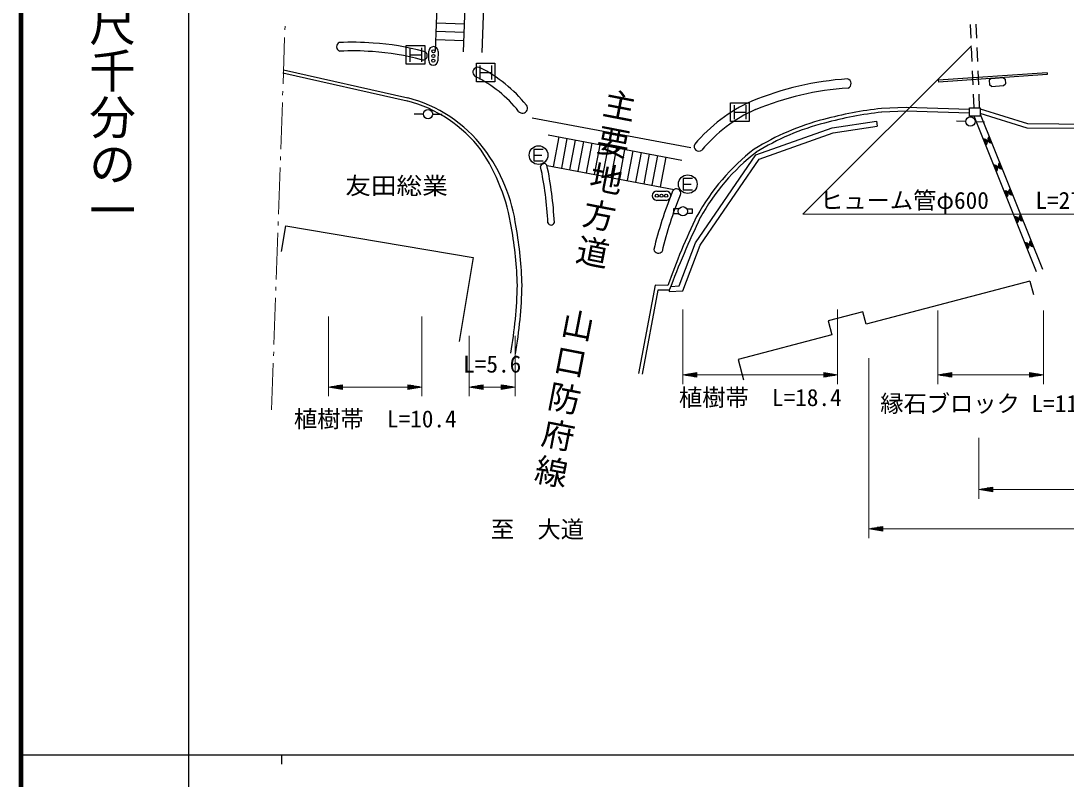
# Model space of a CAD drawing. Units: millimetres, scale not verified. Extents: x 40000 to 680000, y 20000 to 380000.
# Drawn here: x 40000 to 152252, y 202409 to 283818 of the extents above; entities that cross this region are included whole.
import ezdxf
from ezdxf.enums import TextEntityAlignment as Align

# ---------------------------------------------------------------- set-up
doc = ezdxf.new("R2010")
doc.units = ezdxf.units.MM
doc.header["$LTSCALE"] = 1000
for name, color, linetype, lineweight in [('M-BGD', 7, 'Continuous', 25), ('M-BGD-EXST', 7, 'Continuous', 25), ('M-BGD-HTXT', 7, 'Continuous', 13), ('M-STR-HTXT', 7, 'Continuous', 13), ('M-STR-STRC', 7, 'Continuous', 25), ('M-STR-STRD', 7, 'Continuous', 25), ('M-TTL', 2, 'Continuous', 140), ('M-TTL-BAND', 7, 'Continuous', 25)]:
    doc.layers.add(name, color=color, linetype=linetype, lineweight=lineweight)
doc.layers.add('M-BGD-TXT', color=7, linetype='Continuous')
doc.styles.add('@ＭＳ ゴシック', font='')
doc.styles.add('ＭＳ ゴシック', font='')
doc.styles.get('@ＭＳ ゴシック').set_extended_font_data('@MS Gothic')
doc.styles.get('ＭＳ ゴシック').set_extended_font_data('MS Gothic')

msp = doc.modelspace()

# ---------------------------------------------------------------- linework, layer by layer
at = {"layer": 'M-BGD'}
for p, q in [((84524, 280622), (85245, 299474)), ((87522, 280507), (88243, 299360)), ((89521, 280431), (90241, 299283)), ((87636, 283470), (84638, 283584)), ((142060, 281947), (141999, 283446)), ((142660, 281959), (142599, 283458)), ((87567, 281671), (84569, 281785)), ((87601, 282570), (84603, 282685)), ((142164, 279449), (142102, 280948)), ((142764, 279461), (142702, 280960)), ((68202, 278565), (81542, 275567)), ((142267, 276951), (142205, 278450)), ((142867, 276964), (142805, 278462)), ((68128, 278234), (81467, 275236)), ((144188, 277638), (144002, 277439)), ((144002, 277439), (144035, 276957)), ((144188, 277638), (145487, 277727)), ((145487, 277727), (145699, 277555)), ((145699, 277555), (145733, 277073)), ((144247, 276785), (144035, 276957)), ((144247, 276785), (145546, 276874)), ((145546, 276874), (145733, 277073)), ((142369, 274483), (142308, 275952)), ((142969, 274483), (142908, 275964)), ((135083, 274511), (132420, 274418)), ((135084, 274111), (132434, 274019)), ((141879, 274294), (135083, 274511)), ((141866, 273895), (135084, 274111)), ((148148, 272767), (143043, 274353)), ((83225, 273813), (82225, 273813)), ((84225, 273806), (85225, 273793)), ((94909, 273428), (111963, 270218)), ((127114, 272322), (131881, 273059)), ((131881, 273059), (131965, 272516)), ((141482, 273024), (140482, 273037)), ((149084, 256885), (142378, 273574)), ((142482, 273002), (143481, 272973)), ((148077, 272318), (143037, 273883)), ((143037, 273810), (149734, 257146)), ((118923, 269421), (127114, 272322)), ((119275, 268962), (127249, 271787)), ((127249, 271787), (131965, 272516)), ((162972, 272165), (148077, 272318)), ((162950, 272615), (148148, 272767)), ((96640, 271576), (110978, 268878)), ((97196, 268165), (97797, 271358)), ((98080, 267999), (98681, 271192)), ((98965, 267832), (99566, 271025)), ((99849, 267666), (100450, 270859)), ((100734, 267499), (101335, 270693)), ((101618, 267333), (102219, 270526)), ((102503, 267167), (103104, 270360)), ((103387, 267000), (103988, 270193)), ((104272, 266834), (104873, 270027)), ((105156, 266667), (105757, 269860)), ((106041, 266501), (106642, 269694)), ((106925, 266334), (107526, 269527)), ((112466, 259978), (118923, 269421)), ((96504, 268296), (110171, 265723)), ((107809, 266168), (108410, 269361)), ((108694, 266001), (109295, 269194)), ((112957, 259721), (119275, 268962)), ((67976, 259041), (68447, 261823)), ((110710, 255365), (112466, 259978)), ((111098, 254838), (112957, 259721)), ((108106, 255438), (106334, 245973)), ((108412, 254900), (106728, 245900)), ((109490, 255414), (108106, 255438)), ((109634, 254896), (108412, 254900)), ((109634, 254896), (109620, 254746)), ((109620, 254746), (111098, 254838)), ((109791, 255307), (110710, 255365)), ((148356, 255883), (130768, 251245)), ((148356, 255883), (148736, 254439)), ((130416, 252580), (126685, 251596)), ((130768, 251245), (130416, 252580)), ((126685, 251596), (127078, 250109)), ((127078, 250109), (117044, 247463)), ((117044, 247463), (117615, 245296))]:
    msp.add_line(p, q, dxfattribs=at)
msp.add_lwpolyline([(141883, 274483), (143037, 274483), (143037, 273574), (141883, 273574)], close=True, dxfattribs=at)
msp.add_lwpolyline([(68447, 261823), (88582, 258414), (87058, 249408)], dxfattribs=at)
for centre in [(83725, 273813), (141982, 273017)]:
    msp.add_circle(centre, 500, dxfattribs=at)
for centre, radius, start, end in [((77766, 261048), 14663, 37.36244, 75.42414), ((77766, 261048), 15002, 37.36244, 75.42414), ((137290, 231849), 42847, 96.52608, 104.98341), ((137290, 231849), 42448, 96.52608, 104.98341), ((133005, 247081), 27026, 104.55756, 121.82048), ((133005, 247081), 26627, 104.55756, 121.82048), ((143443, 270776), 354, 300.68978, 103.09496), ((143443, 270776), 283, 302.91382, 100.87092), ((143443, 270776), 212, 306.66015, 97.12459), ((143443, 270776), 142, 314.37188, 89.41286), ((143443, 270776), 100, 324.68954, 79.0952), ((143443, 270776), 100, 324.68954, 79.0952), ((144198, 271065), 354, 120.68978, 283.09496), ((144198, 271065), 283, 122.91382, 280.87092), ((144198, 271065), 212, 126.66015, 277.12459), ((144198, 271065), 142, 134.37188, 269.41286), ((144198, 271065), 100, 144.68954, 259.0952), ((144198, 271065), 100, 144.68954, 259.0952), ((72259, 258416), 20675, 8.82954, 33.8957), ((75134, 259191), 18222, 7.78105, 36.98106), ((133078, 251558), 23386, 127.76554, 151.0726), ((133078, 251558), 22990, 127.76554, 151.0726), ((144562, 267993), 354, 300.68978, 103.09496), ((145317, 268282), 354, 120.68978, 283.09496), ((145317, 268282), 283, 122.91382, 280.87092), ((145317, 268282), 212, 126.66015, 277.12459), ((145317, 268282), 142, 134.37188, 269.41286), ((145317, 268282), 100, 144.68954, 259.0952), ((145317, 268282), 100, 144.68954, 259.0952), ((144562, 267993), 283, 302.91382, 100.87092), ((144562, 267993), 212, 306.66015, 97.12459), ((144562, 267993), 142, 314.37188, 89.41286), ((144562, 267993), 100, 324.68954, 79.0952), ((144562, 267993), 100, 324.68954, 79.0952), ((145681, 265209), 354, 300.68978, 103.09496), ((145681, 265209), 283, 302.91382, 100.87092), ((145681, 265209), 212, 306.66015, 97.12459), ((145681, 265209), 142, 314.37188, 89.41286), ((145681, 265209), 100, 324.68954, 79.0952), ((145681, 265209), 100, 324.68954, 79.0952), ((146436, 265498), 354, 120.68978, 283.09496), ((146436, 265498), 283, 122.91382, 280.87092), ((146436, 265498), 212, 126.66015, 277.12459), ((146436, 265498), 142, 134.37188, 269.41286), ((146436, 265498), 100, 144.68954, 259.0952), ((146436, 265498), 100, 144.68954, 259.0952), ((174837, 232455), 69263, 153.95195, 160.64159), ((205497, 218562), 102518, 154.501, 159.24233), ((146799, 262425), 354, 300.68978, 103.09496), ((146799, 262425), 283, 302.91382, 100.87092), ((147554, 262714), 354, 120.68978, 283.09496), ((147554, 262714), 283, 122.91382, 280.87092), ((147554, 262714), 212, 126.66015, 277.12459), ((147554, 262714), 142, 134.37188, 269.41286), ((147554, 262714), 100, 144.68954, 259.0952), ((147554, 262714), 100, 144.68954, 259.0952), ((50886, 254195), 42452, 1.66069, 10.00399), ((50886, 254195), 42955, 1.66069, 10.00399), ((146799, 262425), 212, 306.66015, 97.12459), ((146799, 262425), 142, 314.37188, 89.41286), ((146799, 262425), 100, 324.68954, 79.0952), ((146799, 262425), 100, 324.68954, 79.0952), ((147918, 259642), 354, 300.68978, 103.09496), ((147918, 259642), 283, 302.91382, 100.87092), ((147918, 259642), 212, 306.66015, 97.12459), ((147918, 259642), 142, 314.37188, 89.41286), ((147918, 259642), 100, 324.68954, 79.0952), ((147918, 259642), 100, 324.68954, 79.0952), ((148673, 259931), 354, 120.68978, 283.09496), ((148673, 259931), 283, 122.91382, 280.87092), ((148673, 259931), 212, 126.66015, 277.12459), ((148673, 259931), 142, 134.37188, 269.41286), ((148673, 259931), 100, 144.68954, 259.0952), ((148673, 259931), 100, 144.68954, 259.0952), ((41273, 256707), 52063, 350.54066, 358.61918), ((41273, 256707), 52565, 350.54066, 358.61918)]:
    msp.add_arc(centre, radius, start, end, dxfattribs=at)
at = {"layer": 'M-BGD-EXST'}
for p, q in [((96097, 270009), (95097, 270009)), ((95097, 270009), (95097, 268809)), ((95097, 269409), (95947, 269409)), ((95097, 268809), (96097, 268809)), ((112122, 266885), (111122, 266885)), ((111122, 266885), (111122, 265685)), ((111122, 266285), (111972, 266285)), ((111122, 265685), (112122, 265685)), ((110666, 263624), (110099, 263624)), ((110099, 263624), (110099, 263124)), ((110099, 263124), (110666, 263124)), ((111532, 263624), (112099, 263624)), ((112099, 263124), (111532, 263124)), ((112099, 263624), (112099, 263124))]:
    msp.add_line(p, q, dxfattribs=at)
for centre, radius in [((95597, 269409), 1000), ((111622, 266285), 1000), ((111099, 263374), 500)]:
    msp.add_circle(centre, radius, dxfattribs=at)
at = {"layer": 'M-BGD-HTXT'}
for p, q in [((68351, 282852), (68365, 283252)), ((68149, 277055), (68323, 282052)), ((68108, 275856), (68122, 276256)), ((67906, 270060), (68080, 275057)), ((67864, 268860), (67878, 269260)), ((67662, 263064), (67836, 268061)), ((67620, 261865), (67634, 262264)), ((67419, 256068), (67593, 261065)), ((67377, 254869), (67391, 255269)), ((67175, 249072), (67349, 254069)), ((67133, 247873), (67147, 248273)), ((66930, 242043), (67105, 247074))]:
    msp.add_line(p, q, dxfattribs=at)
at = {"layer": 'M-STR-HTXT'}
for p, q in [((111098, 252838), (111098, 244805)), ((127716, 252838), (127716, 244805)), ((138466, 252709), (138466, 244805)), ((149839, 252709), (149839, 244805)), ((73046, 252085), (73046, 243508)), ((83072, 252085), (83072, 243508)), ((88160, 249990), (88160, 243508)), ((93073, 249990), (93073, 243508)), ((131074, 247609), (131074, 228295)), ((111098, 245805), (112598, 246055)), ((112598, 245855), (111398, 245855)), ((111698, 245905), (112598, 245905)), ((112598, 245955), (111998, 245955)), ((112298, 246005), (112598, 246005)), ((112598, 245555), (112598, 246055)), ((127716, 245805), (126216, 246055)), ((126216, 246055), (126216, 245555)), ((126516, 246005), (126216, 246005)), ((126216, 245955), (126816, 245955)), ((127116, 245905), (126216, 245905)), ((126216, 245855), (127416, 245855)), ((138466, 245805), (139966, 246055)), ((139966, 245855), (138766, 245855)), ((139066, 245905), (139966, 245905)), ((139966, 245955), (139366, 245955)), ((139666, 246005), (139966, 246005)), ((139966, 245555), (139966, 246055)), ((149839, 245805), (148339, 246055)), ((148339, 246055), (148339, 245555)), ((148639, 246005), (148339, 246005)), ((148339, 245955), (148939, 245955)), ((149239, 245905), (148339, 245905)), ((148339, 245855), (149539, 245855)), ((73046, 244508), (74546, 244758)), ((74546, 244258), (74546, 244758)), ((83072, 244508), (81572, 244758)), ((81572, 244758), (81572, 244258)), ((88160, 244508), (89660, 244758)), ((89660, 244258), (89660, 244758)), ((93073, 244508), (91573, 244758)), ((91573, 244758), (91573, 244258)), ((111098, 245805), (112598, 245555)), ((111098, 245805), (112598, 245805)), ((112598, 245755), (111398, 245755)), ((111698, 245705), (112598, 245705)), ((112598, 245655), (111998, 245655)), ((112298, 245605), (112598, 245605)), ((112598, 245805), (126216, 245805)), ((127716, 245805), (126216, 245555)), ((127716, 245805), (126216, 245805)), ((126216, 245755), (127416, 245755)), ((127116, 245705), (126216, 245705)), ((126216, 245655), (126816, 245655)), ((126516, 245605), (126216, 245605)), ((138466, 245805), (139966, 245555)), ((138466, 245805), (139966, 245805)), ((139966, 245755), (138766, 245755)), ((139066, 245705), (139966, 245705)), ((139966, 245655), (139366, 245655)), ((139666, 245605), (139966, 245605)), ((139966, 245805), (148339, 245805)), ((149839, 245805), (148339, 245555)), ((149839, 245805), (148339, 245805)), ((148339, 245755), (149539, 245755)), ((149239, 245705), (148339, 245705)), ((148339, 245655), (148939, 245655)), ((148639, 245605), (148339, 245605)), ((73046, 244508), (74546, 244258)), ((73046, 244508), (74546, 244508)), ((74546, 244558), (73346, 244558)), ((74546, 244458), (73346, 244458)), ((73646, 244608), (74546, 244608)), ((73646, 244408), (74546, 244408)), ((74546, 244658), (73946, 244658)), ((74546, 244358), (73946, 244358)), ((74246, 244708), (74546, 244708)), ((74246, 244308), (74546, 244308)), ((74546, 244508), (81572, 244508)), ((81872, 244708), (81572, 244708)), ((81572, 244658), (82172, 244658)), ((82472, 244608), (81572, 244608)), ((81572, 244558), (82772, 244558)), ((83072, 244508), (81572, 244258)), ((83072, 244508), (81572, 244508)), ((81572, 244458), (82772, 244458)), ((82472, 244408), (81572, 244408)), ((81572, 244358), (82172, 244358)), ((81872, 244308), (81572, 244308)), ((88160, 244508), (89660, 244258)), ((88160, 244508), (89660, 244508)), ((89660, 244558), (88460, 244558)), ((89660, 244458), (88460, 244458)), ((88760, 244608), (89660, 244608)), ((88760, 244408), (89660, 244408)), ((89660, 244658), (89060, 244658)), ((89660, 244358), (89060, 244358)), ((89360, 244708), (89660, 244708)), ((89360, 244308), (89660, 244308)), ((89660, 244508), (91573, 244508)), ((91873, 244708), (91573, 244708)), ((91573, 244658), (92173, 244658)), ((92473, 244608), (91573, 244608)), ((91573, 244558), (92773, 244558)), ((93073, 244508), (91573, 244258)), ((93073, 244508), (91573, 244508)), ((91573, 244458), (92773, 244458)), ((92473, 244408), (91573, 244408)), ((91573, 244358), (92173, 244358)), ((91873, 244308), (91573, 244308)), ((142889, 239048), (142889, 232516)), ((142889, 233516), (144389, 233766)), ((142889, 233516), (144389, 233266)), ((142889, 233516), (144389, 233516)), ((144389, 233566), (143189, 233566)), ((143489, 233616), (144389, 233616)), ((144389, 233666), (143789, 233666)), ((144089, 233716), (144389, 233716)), ((144389, 233266), (144389, 233766)), ((144389, 233516), (193067, 233516)), ((144389, 233466), (143189, 233466)), ((143489, 233416), (144389, 233416)), ((144389, 233366), (143789, 233366)), ((144089, 233316), (144389, 233316)), ((131074, 229295), (132574, 229545)), ((131074, 229295), (132574, 229045)), ((131074, 229295), (132574, 229295)), ((132574, 229345), (131374, 229345)), ((132574, 229245), (131374, 229245)), ((131674, 229395), (132574, 229395)), ((131674, 229195), (132574, 229195)), ((132574, 229445), (131974, 229445)), ((132574, 229145), (131974, 229145)), ((132274, 229495), (132574, 229495)), ((132274, 229095), (132574, 229095)), ((132574, 229045), (132574, 229545)), ((132574, 229295), (224972, 229295))]:
    msp.add_line(p, q, dxfattribs=at)
msp.add_lwpolyline([(142094, 281130), (123994, 263082), (155444, 263082)], dxfattribs=at)
at = {"layer": 'M-STR-STRC'}
for p, q in [((81388, 279176), (81388, 281176)), ((81388, 281176), (83388, 281176)), ((81763, 280926), (81763, 279426)), ((83013, 280926), (83013, 279426)), ((83388, 281176), (83388, 279176)), ((81763, 280176), (83013, 280176)), ((83794, 279560), (83810, 280560)), ((84809, 280544), (84794, 279544)), ((83388, 279176), (81388, 279176)), ((88913, 277284), (88913, 279284)), ((88913, 279284), (90913, 279284)), ((89288, 279034), (89288, 277534)), ((90538, 279034), (90538, 277534)), ((90913, 279284), (90913, 277284)), ((90913, 277284), (88913, 277284)), ((89288, 278284), (90538, 278284)), ((116216, 273008), (116216, 275008)), ((116216, 275008), (118216, 275008)), ((116591, 274758), (116591, 273258)), ((116591, 274008), (117841, 274008)), ((117841, 274758), (117841, 273258)), ((118216, 275008), (118216, 273008)), ((118216, 273008), (116216, 273008)), ((108297, 265550), (109297, 265550)), ((109297, 264550), (108297, 264550))]:
    msp.add_line(p, q, dxfattribs=at)
for centre in [(84310, 280552), (84294, 279552), (84302, 280052), (108297, 265050), (108797, 265050), (109297, 265050)]:
    msp.add_circle(centre, 167, dxfattribs=at)
for centre, start, end in [((84310, 280552), 359.0954, 179.0954), ((84294, 279552), 179.0954, 359.0954), ((108297, 265050), 90, 270), ((109297, 265050), 270, 90)]:
    msp.add_arc(centre, 500, start, end, dxfattribs=at)
at = {"layer": 'M-STR-STRD'}
for p, q in [((150208, 278251), (138526, 277449)), ((138526, 277449), (138539, 277250)), ((150222, 278052), (138539, 277250)), ((150208, 278251), (150222, 278052))]:
    msp.add_line(p, q, dxfattribs=at)
for centre, radius, start, end in [((74409, 281041), 502, 115.35311, 250.18895), ((75610, 252258), 29270, 85.67352, 92.77103), ((75976, 253315), 28190, 74.98914, 86.25366), ((75610, 252258), 28343, 85.67352, 92.77103), ((75976, 253315), 27263, 74.98914, 86.25366), ((83184, 280089), 464, 251.57651, 78.40178), ((89071, 278310), 532, 62.88914, 244.31775), ((82747, 265554), 14768, 38.61772, 63.60345), ((82747, 265554), 13705, 38.61772, 63.60345), ((131076, 244536), 33140, 93.96141, 112.33308), ((128637, 277092), 527, 294.31395, 73.60887), ((131076, 244536), 32152, 93.96141, 112.33308), ((125341, 259734), 16910, 113.9271, 140.11267), ((93871, 274439), 532, 218.58313, 38.65231), ((125341, 259734), 15922, 113.9271, 140.11267), ((112800, 270328), 502, 150.07807, 310.14727), ((96188, 268115), 380, 36.09272, 167.75357), ((58335, 260282), 39001, 2.77838, 11.92315), ((58335, 260282), 38307, 2.77838, 11.92315), ((149596, 249300), 42798, 157.87904, 166.5427), ((147437, 249905), 39651, 157.43617, 166.6272), ((110403, 265321), 464, 334.31653, 168.16617), ((96939, 262253), 361, 198.57884, 346.97791), ((108460, 259373), 499, 193.11693, 323.45076)]:
    msp.add_arc(centre, radius, start, end, dxfattribs=at)
at = {"layer": 'M-TTL'}
msp.add_line((40000, 380000), (40000, 20000), dxfattribs=at)
at = {"layer": 'M-TTL-BAND'}
for p, q in [((58000, 370000), (58000, 20000)), ((40000, 205000), (579000, 205000)), ((68000, 205000), (68000, 204000))]:
    msp.add_line(p, q, dxfattribs=at)

# ---------------------------------------------------------------- texts
at = {"layer": 'M-BGD', "style": 'ＭＳ ゴシック', "width": 1.1}
msp.add_text('友田総業', height=1833, dxfattribs=at).set_placement((80341, 264648), align=Align.BOTTOM_CENTER)
at = {"layer": 'M-BGD-TXT', "style": 'ＭＳ ゴシック'}
for s, p in [('主', (103925, 272699)), ('要', (103240, 268757)), ('地', (102501, 264826)), ('方', (101736, 260900)), ('道', (101025, 256963)), ('山', (99440, 249121)), ('口', (98621, 245206)), ('防', (97990, 241253)), ('府', (97332, 237307)), ('線', (96594, 233376))]:
    msp.add_text(s, height=2566, rotation=349, dxfattribs=at).set_placement(p, align=Align.BOTTOM_CENTER)
msp.add_text('至\u3000大道', height=1833, dxfattribs=at).set_placement((95471, 227760), align=Align.BOTTOM_CENTER)
at = {"layer": 'M-STR-HTXT', "style": 'ＭＳ ゴシック'}
for s, p in [('ヒューム管φ600\u3000\u3000L=27.0', (141129, 263082)), ('L=5.6', (90617, 245508)), ('植樹帯  L=18.4', (119407, 241916)), ('縁石ブロック L=11.6', (144152, 241268)), ('植樹帯  L=10.4', (78059, 239620))]:
    msp.add_text(s, height=1833, dxfattribs=at).set_placement(p, align=Align.BOTTOM_CENTER)
at = {"layer": 'M-TTL-BAND', "style": '@ＭＳ ゴシック'}
msp.add_text('縮尺千分の一', height=3666, rotation=270, dxfattribs=at).set_placement((49777, 261030), align=Align.MIDDLE_RIGHT)

doc.saveas('drawing.dxf')
